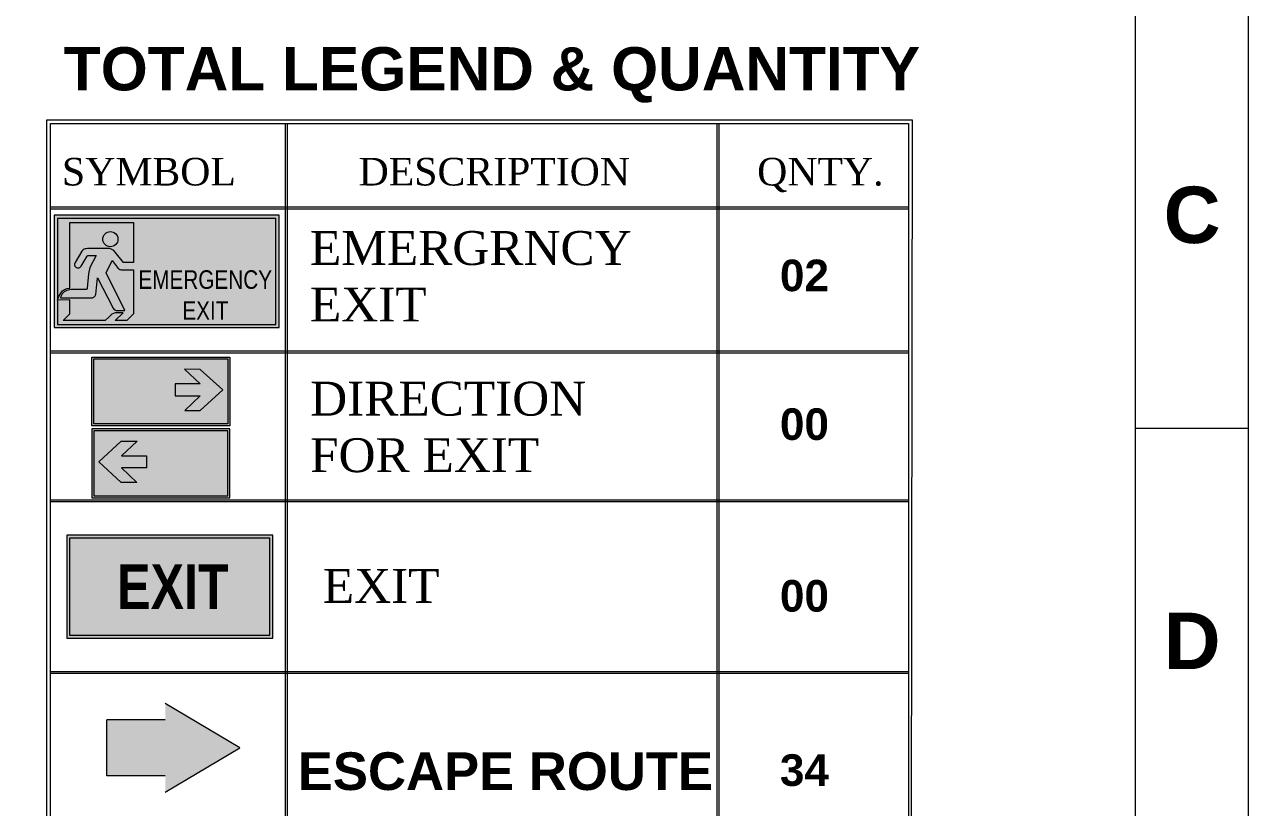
# Model space of a CAD drawing. Header units: inches. Extents: x -250485 to 735580, y -140410 to 288049.
# Drawn here: x 35705.5 to 36155.4, y 21600.2 to 21888 of the extents above; entities that cross this region are included whole.
import ezdxf

# ---------------------------------------------------------------- set-up
doc = ezdxf.new("R2010")
doc.units = ezdxf.units.IN
doc.header["$MEASUREMENT"] = 0
doc.layers.get('0').update_dxf_attribs({"lineweight": 0})
for name, color, linetype, lineweight in [('DIM 01', 250, 'Continuous', 9), ('evacuation plan', 162, 'Continuous', 13), ('Inline', 7, 'Continuous', 0), ('Outline', 7, 'Continuous', 0), ('Scale', 7, 'Continuous', 0), ('Scale_Text', 7, 'Continuous', 0), ('T-NOTE', 201, 'Continuous', 25), ('Titelblk', 7, 'Continuous', 25), ('TITLE', 7, 'Continuous', 20), ('wall', 7, 'Continuous', 0)]:
    doc.layers.add(name, color=color, linetype=linetype, lineweight=lineweight)
doc.styles.add('DIM-3', font='arial.ttf', dxfattribs={"width": 0.8, "height": 6})
doc.styles.add('MtXpl_Times_New_Roma', font='times.ttf')
doc.styles.get("Standard").update_dxf_attribs({"font": 'arialbd.ttf', "height": 24})

# ---------------------------------------------------------------- blocks, each defined once
blk = doc.blocks.new('WFE')
h = blk.add_hatch(color=255)
h.dxf.hatch_style = 1
h.paths.add_polyline_path([(-267898.1433733634, 138466.6514673265), (-267925.2152210808, 138466.6514673265), (-267925.2152210808, 138453.1155434678), (-267898.1433733634, 138453.1155434678)])
at = {"true_color": 0x00823c}
h = blk.add_hatch(color=116, dxfattribs=at)
h.dxf.hatch_style = 1
h.paths.add_polyline_path([(-267898.5258756561, 138466.2689650339), (-267924.8327187882, 138466.2689650339), (-267924.8327187882, 138453.4980457604), (-267898.5258756561, 138453.4980457604)])
h = blk.add_hatch(color=7)
h.dxf.hatch_style = 1
edge = h.paths.add_edge_path()
edge.add_line((-267915.6744491205, 138465.7634431905), (-267915.6727486578, 138460.9573687248))
edge.add_line((-267915.6727486578, 138460.9573687248), (-267916.8895614333, 138460.9544870083))
edge.add_line((-267916.8895614333, 138460.9544870083), (-267917.87105871, 138462.2173222445))
edge.add_arc((-267918.7893317125, 138461.48165424), 1.176619190669116, 38.69971898760642, 89.15524707418051)
edge.add_line((-267918.7719845971, 138462.6581455478), (-267920.9707394055, 138462.6581455478))
edge.add_arc((-267920.8924885166, 138460.1397884043), 2.519572563706694, 91.77973312110542, 103.5408335161946)
edge.add_arc((-267921.269166378, 138461.8324783165), 0.7863160683015855, 105.7358103676061, 142.632752567846)
edge.add_line((-267921.8941002662, 138462.3097105395), (-267922.6966219872, 138460.9737555197))
edge.add_arc((-267922.3340822165, 138460.7349817956), 0.434105950950216, 146.63054517546, 329.270018069313)
edge.add_line((-267921.9609312548, 138460.5131567827), (-267921.2355503596, 138461.7320627996))
edge.add_arc((-267921.0863358855, 138461.6395839131), 0.1755485794184475, 91.28897732825862, 148.210542767654, ccw=False)
edge.add_line((-267921.0902848509, 138461.8150880709), (-267920.1730555652, 138461.8150880709))
edge.add_line((-267920.1730555652, 138461.8150880709), (-267920.9083051807, 138460.3622693293))
edge.add_line((-267920.9083051807, 138460.3622693293), (-267921.1029317803, 138459.5727435406))
edge.add_line((-267921.1029317803, 138459.5727435406), (-267921.2455281714, 138457.8507773878))
edge.add_arc((-267921.3696225563, 138457.8342083925), 0.1251956387811932, -85.89797171521423, 7.605112044051509, ccw=False)
edge.add_line((-267921.3606669675, 138457.7093334735), (-267922.7916721809, 138457.7090901002))
edge.add_arc((-267922.8226293949, 138454.1823051489), 3.526920815978974, 89.4970852555569, 101.3594203515067)
edge.add_arc((-267923.3182768574, 138456.5124310193), 1.145133852293966, 100.0088957148411, 171.4142254162778)
edge.add_line((-267924.4505777411, 138456.6833878804), (-267920.806103328, 138456.6888242565))
edge.add_arc((-267920.7724425578, 138457.2766378236), 0.5887765595911209, 266.7225729509343, 344.0756619943568)
edge.add_line((-267920.2062603866, 138457.1150965409), (-267920.0104813101, 138459.0927239523))
edge.add_line((-267920.0104813101, 138459.0927239523), (-267918.1301423138, 138455.4758428936))
edge.add_arc((-267917.6210458838, 138455.7390328419), 0.5731039380883842, 207.3378176295509, 270.1311377057232)
edge.add_line((-267917.6197341734, 138455.1659304049), (-267916.72406646, 138455.1663616364))
edge.add_line((-267916.72406646, 138455.1663616364), (-267918.9444771755, 138459.693860588))
edge.add_line((-267918.9444771755, 138459.693860588), (-267918.2484623417, 138461.190255992))
edge.add_line((-267918.2484623417, 138461.190255992), (-267917.5053947943, 138460.2447554035))
edge.add_arc((-267917.1584642787, 138460.5593501622), 0.4683274973990155, 222.2015748718485, 269.5544672066914)
edge.add_line((-267917.1621059633, 138460.0910368238), (-267915.6724423227, 138460.0915638896))
edge.add_line((-267915.6724423228, 138460.0915638896), (-267915.6705680375, 138454.7942088985))
edge.add_line((-267915.6705680375, 138454.7942088985), (-267916.4786730824, 138453.9865124001))
edge.add_line((-267916.4786730824, 138453.9865124001), (-267917.8889632509, 138453.9865124001))
edge.add_line((-267917.8889632509, 138453.9865124001), (-267916.9142395277, 138454.9149537034))
edge.add_line((-267916.9142395278, 138454.9149537034), (-267917.8677540817, 138454.9147004991))
edge.add_arc((-267917.2928645756, 138453.2514438352), 1.75980699914098, 109.0672421766319, 137.8745875111013)
edge.add_line((-267918.5980754372, 138454.43184431), (-267919.0613516869, 138453.9865124001))
edge.add_line((-267919.0613516869, 138453.9865124001), (-267924.1528905804, 138453.9865124001))
edge.add_line((-267924.1528905804, 138453.9865124001), (-267923.3551124053, 138454.7842905752))
edge.add_line((-267923.3551124053, 138454.7842905752), (-267923.3551124053, 138456.4445316423))
edge.add_line((-267923.3551124053, 138456.4445316423), (-267924.8296858598, 138456.4338454361))
edge.add_arc((-267918.8801568555, 138454.1912596334), 6.358151182259271, 150.9073365523647, 159.3468171736915, ccw=False)
edge.add_arc((-267923.3456624063, 138456.5662882149), 1.304769254049342, 89.75219609544689, 146.6944412013731, ccw=False)
edge.add_line((-267923.3400193047, 138457.8710452657), (-267923.3400193047, 138465.7634431905))
edge.add_line((-267923.3400193047, 138465.7634431905), (-267915.6744491205, 138465.7634431905))
edge = h.paths.add_edge_path(flags=16)
edge.add_arc((-267918.45373579, 138463.7620980496), 0.9120545275983729, 0, 360)
h = blk.add_hatch(color=7)
h.dxf.hatch_style = 1
h.paths.add_polyline_path([(-267910.187987826, 138462.5504935278), (-267910.1889133973, 138463.8305586034), (-267907.5512666517, 138463.8291702465), (-267909.1842057765, 138465.3609907092), (-267907.5364575113, 138465.3621476734), (-267905.1563509735, 138463.1865923877), (-267907.5339121903, 138461.0235323142), (-267909.192535918, 138461.0214497788), (-267907.5512666517, 138462.5530388488)])
at = {"color": 255}
blk.add_lwpolyline([(-267898.1433733634, 138466.6514673265), (-267925.2152210808, 138466.6514673265), (-267925.2152210808, 138453.1155434678), (-267898.1433733634, 138453.1155434678)], close=True, dxfattribs=at)
at = {"color": 116, "true_color": 0x00823c}
blk.add_lwpolyline([(-267898.5258756561, 138466.2689650339), (-267924.8327187882, 138466.2689650339), (-267924.8327187882, 138453.4980457604), (-267898.5258756561, 138453.4980457604)], close=True, dxfattribs=at)
at = {"color": 255}
blk.add_lwpolyline([(-267915.6744491205, 138465.7634431905), (-267915.6727486578, 138460.9573687248), (-267916.8895614333, 138460.9544870083), (-267917.87105871, 138462.2173222445, 0.2237808893130201), (-267918.7719845971, 138462.6581455478), (-267920.9707394055, 138462.6581455478, 0.05136257681207604), (-267921.4824169343, 138462.5893251699, 0.1623987741432927), (-267921.8941002662, 138462.3097105395), (-267922.6966219872, 138460.9737555197, 1.023303156055863), (-267921.9609312548, 138460.5131567827), (-267921.2355503595, 138461.7320627996, -0.2536033687598348), (-267921.0902848509, 138461.8150880709), (-267920.1730555652, 138461.8150880709), (-267920.9083051807, 138460.3622693293), (-267921.1029317803, 138459.5727435406), (-267921.2455281714, 138457.8507773878, -0.4322366681222441), (-267921.3606669675, 138457.7093334735), (-267922.7916721809, 138457.7090901003, 0.0518054719081326), (-267923.5173023535, 138457.6401368282, 0.3220534337755069), (-267924.4505777411, 138456.6833878804), (-267920.806103328, 138456.6888242565, 0.350945090498983), (-267920.2062603866, 138457.1150965409), (-267920.0104813101, 138459.0927239523), (-267918.1301423138, 138455.4758428936, 0.2810558738134751), (-267917.6197341734, 138455.1659304049), (-267916.72406646, 138455.1663616364), (-267918.9444771755, 138459.693860588), (-267918.2484623417, 138461.190255992), (-267917.5053947943, 138460.2447554035, 0.2096072157200947), (-267917.1621059633, 138460.0910368238), (-267915.6724423228, 138460.0915638896), (-267915.6705680375, 138454.7942088985), (-267916.4786730824, 138453.9865124001), (-267917.8889632509, 138453.9865124001), (-267916.9142395278, 138454.9149537034), (-267917.8677540817, 138454.9147004991, 0.1263619401363658), (-267918.5980754372, 138454.43184431), (-267919.0613516869, 138453.9865124001), (-267924.1528905804, 138453.9865124001), (-267923.3551124053, 138454.7842905752), (-267923.3551124053, 138456.4445316423), (-267924.8296858599, 138456.4338454361, -0.03684083481239055), (-267924.436128649, 138457.2827421073, -0.2536994062705348), (-267923.3400193047, 138457.8710452657), (-267923.3400193047, 138465.7634431905), (-267915.6744491205, 138465.7634431905)], format="xyb", close=True, dxfattribs=at)
blk.add_circle((-267918.45373579, 138463.7620980496), 0.9120545275983729, dxfattribs=at)
at = {"layer": 'DIM 01', "color": 255, "lineweight": -2, "insert": (-267908.2585586832, 138460.0187227191), "char_height": 2.235157175023465, "attachment_point": 1, "style": 'DIM-3'}
blk.add_mtext_dynamic_manual_height_columns('\\pi-6.82409;{\\C0;EMERGENCY\\P\\pi-1.53473;EXIT}', width=2.235157175023465, gutter_width=11.17578587511733, heights=[0], dxfattribs=at)
blk = doc.blocks.new('TV')
h = blk.add_hatch(color=255)
h.dxf.hatch_style = 1
h.paths.add_polyline_path([(-39214.09752371933, 44792.02226556549), (-39355.43260178989, 44792.02226556549), (-39355.43260178989, 44721.35472653022), (-39214.09752371933, 44721.35472653022)])
at = {"true_color": 0x00823c}
h = blk.add_hatch(color=116, dxfattribs=at)
h.dxf.hatch_style = 1
h.paths.add_polyline_path([(-39216.09446873587, 44790.02532054895), (-39353.43565677335, 44790.02532054895), (-39353.43565677335, 44723.35167154676), (-39216.09446873587, 44723.35167154676)])
h = blk.add_hatch(color=7)
h.dxf.hatch_style = 1
h.paths.add_polyline_path([(-39299.48937832614, 44764.50807087438), (-39299.48037293712, 44752.05361785125), (-39325.14348031431, 44752.06712593479), (-39309.25572272497, 44737.16320709655), (-39325.28756653875, 44737.15195036027), (-39348.44492441944, 44758.31911726618), (-39325.31233135856, 44779.36471142023), (-39309.17467422374, 44779.38497354554), (-39325.14348031431, 44764.48330605456)])
h = blk.add_hatch(color=7)
h.dxf.hatch_style = 1
edge = h.paths.add_edge_path()
edge.add_line((-39281.56887870257, 44787.3598916077), (-39281.5777563763, 44762.26862643366))
edge.add_line((-39281.5777563763, 44762.26862643365), (-39275.22509325473, 44762.2535817412))
edge.add_line((-39275.22509325472, 44762.25358174121), (-39270.10095116873, 44768.84651616378))
edge.add_arc((-39265.30688658024, 44765.00578479077), 6.142822865613082, 450.8447529258195, 501.3002810123936, ccw=False)
edge.add_line((-39265.39745135889, 44771.14794001342), (-39253.91832419514, 44771.14794001342))
edge.add_arc((-39254.32685174044, 44758.00025215698), 13.15403324937041, 436.4591664838054, 448.22026687889456, ccw=False)
edge.add_arc((-39252.36031456495, 44766.83734607761), 4.105151745158206, 397.36724743215404, 434.26418963239394, ccw=False)
edge.add_line((-39249.0976972216, 44769.32885143014), (-39244.90793997719, 44762.3541776294))
edge.add_arc((-39246.80066585716, 44761.10760209859), 2.266354299456262, 210.729981930687, 393.36945482454, ccw=False)
edge.add_line((-39248.74879000689, 44759.94951138198), (-39252.53581505697, 44766.31310277264))
edge.add_arc((-39253.31482502951, 44765.83029455123), 0.9164934893372705, 391.789457232346, 448.7110226717414)
edge.add_line((-39253.29420850778, 44766.7465561269), (-39258.08282412243, 44766.7465561269))
edge.add_line((-39258.08282412243, 44766.7465561269), (-39254.24427705004, 44759.16176721964))
edge.add_line((-39254.24427705004, 44759.16176721964), (-39253.22818217762, 44755.03985835888))
edge.add_line((-39253.22818217761, 44755.03985835888), (-39252.48372349542, 44746.0499207976))
edge.add_arc((-39251.83585897721, 44745.9634183813), 0.653613878371987, 532.3948879559485, 625.8979717152142)
edge.add_line((-39251.88261377794, 44745.31147889746), (-39244.4117076297, 44745.31020830906))
edge.add_arc((-39244.25008806474, 44726.89778106575), 18.41313655719135, 438.6405796484934, 450.5029147444431, ccw=False)
edge.add_arc((-39241.66244153447, 44739.0627623867), 5.978446100355284, 368.58577458372224, 439.99110428515894, ccw=False)
edge.add_line((-39235.75099302629, 44739.95528370859), (-39254.77784634983, 44739.98366561488))
edge.add_arc((-39254.95358047848, 44743.0524874133), 3.073849331776222, 195.9243380056432, 273.27742704906575, ccw=False)
edge.add_line((-39257.90947038367, 44742.20912237796), (-39258.93158203815, 44752.53380089641))
edge.add_line((-39258.93158203815, 44752.53380089641), (-39268.74834303719, 44733.65100530256))
edge.add_arc((-39271.40620312939, 44735.02505159142), 2.992026649896997, 269.86886229427677, 332.6621823704491, ccw=False)
edge.add_line((-39271.41305122835, 44732.03303277843), (-39276.08909948017, 44732.03528412569))
edge.add_line((-39276.08909948016, 44732.03528412569), (-39264.49691245628, 44755.67217897202))
edge.add_line((-39264.49691245629, 44755.67217897202), (-39268.13062493504, 44763.48447030332))
edge.add_line((-39268.13062493503, 44763.48447030334), (-39272.00998739745, 44758.54825756775))
edge.add_arc((-39273.82122141514, 44760.19067500587), 2.445016095634157, 270.4455327933086, 317.7984251281515, ccw=False)
edge.add_line((-39273.80220912694, 44757.74573283052), (-39281.5793556717, 44757.74848450402))
edge.add_line((-39281.5793556717, 44757.74848450402), (-39281.58914082788, 44730.0923714433))
edge.add_line((-39281.58914082788, 44730.09237144331), (-39277.37023450116, 44725.87559803182))
edge.add_line((-39277.37023450115, 44725.87559803182), (-39270.00747621599, 44725.87559803182))
edge.add_line((-39270.00747621601, 44725.87559803182), (-39275.09625534004, 44730.72274867513))
edge.add_line((-39275.09625534003, 44730.72274867513), (-39270.11820377428, 44730.72142676166))
edge.add_arc((-39273.11955241013, 44722.03799617719), 9.187494780908388, 402.12541248889875, 430.9327578233681, ccw=False)
edge.add_line((-39266.30538586515, 44728.20056014411), (-39263.8867410202, 44725.87559803182))
edge.add_line((-39263.88674102021, 44725.87559803182), (-39237.30514029189, 44725.87559803182))
edge.add_line((-39237.30514029189, 44725.87559803182), (-39241.47013271648, 44730.0405904564))
edge.add_line((-39241.47013271647, 44730.0405904564), (-39241.47013271647, 44738.70827739405))
edge.add_line((-39241.47013271647, 44738.70827739405), (-39233.77176810897, 44738.65248748953))
edge.add_arc((-39264.83271212356, 44726.94453010118), 33.19425416068244, 380.6531828263085, 389.0926634476354)
edge.add_arc((-39241.519468704, 44739.34393680179), 6.811861026646437, 393.3055587986269, 450.2478039045531)
edge.add_line((-39241.54892987046, 44746.15573411866), (-39241.54892987046, 44787.3598916077))
edge.add_line((-39241.54892987046, 44787.3598916077), (-39281.56887870256, 44787.3598916077))
edge = h.paths.add_edge_path(flags=16)
edge.add_arc((-39267.05894563422, 44776.91138899013), 4.761599548305141, 180, 540, ccw=False)
at = {"color": 255}
for points in [[(-39214.09752371933, 44792.0222655655), (-39355.43260178989, 44792.0222655655), (-39355.43260178989, 44721.35472653023), (-39214.09752371933, 44721.35472653023)], [(-39299.48937832614, 44764.50807087437), (-39299.48037293712, 44752.05361785124), (-39325.14348031431, 44752.06712593477), (-39309.25572272497, 44737.16320709654), (-39325.28756653875, 44737.15195036026), (-39348.44492441944, 44758.31911726617), (-39325.31233135856, 44779.36471142023), (-39309.17467422374, 44779.38497354554), (-39325.14348031431, 44764.48330605456), (-39299.48937832614, 44764.50807087437)]]:
    blk.add_lwpolyline(points, close=True, dxfattribs=at)
at = {"color": 116, "true_color": 0x00823c}
blk.add_lwpolyline([(-39216.09446873587, 44790.02532054896), (-39353.43565677335, 44790.02532054896), (-39353.43565677335, 44723.35167154676), (-39216.09446873587, 44723.35167154676)], close=True, dxfattribs=at)
blk = doc.blocks.new('hfev')
at = {"layer": 'evacuation plan'}
h = blk.add_hatch(color=60, dxfattribs=at)
h.dxf.hatch_style = 1
h.paths.add_polyline_path([(40299.06013279775, 13041.13714451433), (40287.1843532685, 13021.1588123658), (40310.935912327, 13021.1588123658)])
h.paths.add_polyline_path([(40306.54383744636, 13021.1588123658), (40291.57642814914, 13021.1588123658), (40291.57642814914, 13005.53081568079), (40306.54383744636, 13005.53081568079)])
at = {"layer": 'evacuation plan', "color": 9, "true_color": 0xafd9aa}
for p, q in [((40287.1843532685, 13021.1588123658), (40299.06013279775, 13041.13714451433)), ((40299.06013279775, 13041.13714451433), (40310.935912327, 13021.1588123658)), ((40291.57642814914, 13021.1588123658), (40291.57642814914, 13005.53081568079)), ((40306.54383744636, 13021.1588123658), (40306.54383744636, 13005.53081568079)), ((40291.57642814914, 13005.53081568079), (40306.54383744636, 13005.53081568079))]:
    blk.add_line(p, q, dxfattribs=at)
blk = doc.blocks.new('3CGD')
h = blk.add_hatch(color=255)
h.dxf.hatch_style = 1
h.paths.add_polyline_path([(-274923.7593239868, 140887.5786122589), (-275025.0063933333, 140887.5786122589), (-275025.0063933333, 140836.9550775829), (-274923.7593239868, 140836.9550775829)])
at = {"true_color": 0x00823c}
h = blk.add_hatch(color=116, dxfattribs=at)
h.dxf.hatch_style = 1
h.paths.add_polyline_path([(-274925.1898593736, 140886.1480768721), (-275023.5758579465, 140886.1480768721), (-275023.5758579465, 140838.3856129698), (-274925.1898593736, 140838.3856129698)])
at = {"color": 255}
for p, q in [((-274923.7593239868, 140887.5786122589), (-275025.0063933333, 140887.5786122589)), ((-275025.0063933333, 140887.5786122589), (-275025.0063933333, 140836.955077583)), ((-274923.7593239868, 140836.955077583), (-274923.7593239868, 140887.5786122589)), ((-275025.0063933333, 140836.955077583), (-274923.7593239868, 140836.955077583))]:
    blk.add_line(p, q, dxfattribs=at)
at = {"color": 116, "true_color": 0x00823c}
for p, q in [((-274925.1898593736, 140886.1480768721), (-275023.5758579465, 140886.1480768721)), ((-275023.5758579465, 140886.1480768721), (-275023.5758579465, 140838.3856129698)), ((-274925.1898593736, 140838.3856129698), (-274925.1898593736, 140886.1480768721)), ((-275023.5758579465, 140838.3856129698), (-274925.1898593736, 140838.3856129698))]:
    blk.add_line(p, q, dxfattribs=at)
at = {"layer": 'DIM 01', "color": 255, "lineweight": -2, "insert": (-275000.2408645784, 140873.3028546387), "char_height": 22.07629789355244, "attachment_point": 1, "style": 'DIM-3'}
blk.add_mtext_dynamic_manual_height_columns('{\\fArial|b1|i0|c0|p34;EXIT}', width=11.74569963046354, gutter_width=110.3814894677622, heights=[0], dxfattribs=at)
blk = doc.blocks.new('PAGE')
at = {"layer": 'Inline', "color": 252, "lineweight": 15}
blk.add_lwpolyline([(178051640.6285096, 22656441.10754292), (178051640.6285096, 22657235.78731616), (178050505.3636819, 22657235.78731616), (178050505.3636819, 22656441.10754292)], close=True, dxfattribs=at)
at = {"layer": 'Outline', "color": 252, "lineweight": 15}
blk.add_line((178051662.5737594, 22656424.237967), (178051662.5737594, 22657252.6568916), dxfattribs=at)
at = {"layer": 'Scale', "color": 252, "lineweight": 9}
blk.add_line((178051640.6285096, 22657004.0111395), (178051662.5737594, 22657004.0111395), dxfattribs=at)
at = {"layer": 'Scale_Text', "color": 252, "lineweight": 13, "char_height": 10.97262277884799, "width": 8.360260747659858, "attachment_point": 5}
for s, insert in [('C', (178051651.6011368, 22657045.40206756)), ('D', (178051651.6011368, 22656962.62021245))]:
    blk.add_mtext(s, dxfattribs=dict(at, insert=insert))
blk = doc.blocks.new('Title')
at = {"layer": 'Titelblk', "color": 3, "linetype": 'Continuous', "lineweight": 0, "xscale": 3.014611567961765, "yscale": 3.014611567959946, "zscale": 3.014611567966516}
blk.add_blockref('PAGE', (-536855255.8332108, -68388223.95801476), dxfattribs=at)

msp = doc.modelspace()

# ---------------------------------------------------------------- linework, layer by layer
at = {"layer": 'evacuation plan', "color": 11, "ltscale": 10, "true_color": 0xf27172}
for p, q in [((35713.73224797886, 21379.30679249317), (35713.73224798412, 21853.03042347403)), ((35713.73224798412, 21853.03042347403), (36031.81120310843, 21853.03042347403)), ((35715.11953709213, 21380.00043704933), (35715.11953709394, 21851.64313436414)), ((35715.11953709394, 21851.64313436414), (36030.42391400103, 21851.64313436414)), ((35801.34715404664, 21851.64313436414), (35801.34715404661, 21379.30679249319)), ((35802.04079860274, 21851.64313436414), (35802.04079860271, 21379.30679249319)), ((35960.01194967542, 21851.64313436414), (35960.01194967542, 21379.30679249319)), ((35960.70559423152, 21851.64313436414), (35960.70559423152, 21379.30679249319)), ((36030.42391400103, 21851.64313436414), (36030.42391399737, 21380.00043704933)), ((36031.81120310843, 21853.03042347403), (36031.1755239772, 21379.30679249317)), ((35715.11953709394, 21821.00083243565), (36030.42391400103, 21821.00083243565)), ((35715.11953709394, 21820.30718788194), (36030.42391400103, 21820.30718788194)), ((35715.11953709394, 21768.01401756897), (36030.42391400103, 21768.01401756897)), ((35715.11953709394, 21767.32037301525), (36030.42391400103, 21767.32037301525)), ((35715.11953709394, 21713.3377530028), (36030.42391400103, 21713.3377530028)), ((35715.11953709394, 21712.64410844663), (36030.42391400103, 21712.64410844663)), ((35715.11953709394, 21650.21970302177), (36030.42391400103, 21650.21970302177)), ((35715.11953709394, 21649.5260584656), (36030.42391400103, 21649.5260584656))]:
    msp.add_line(p, q, dxfattribs=at)

# ---------------------------------------------------------------- block references
at = {"layer": 'DIM 01', "color": 63, "lineweight": -2}
for name, p, xscale, yscale, zscale in [('WFE', (853544.062139674, -400844.2232048572), 3.052447250491241, 3.052447250491241, 3.052447250491241), ('3CGD', (241368.9474648812, -83647.3377419393), 0.7477425078977831, 0.7477425078977831, 0.7477425078942866)]:
    msp.add_blockref(name, p, dxfattribs=dict(at, xscale=xscale, yscale=yscale, zscale=zscale))
at = {"layer": 'evacuation plan', "color": 11, "true_color": 0xf27172, "xscale": -1.374832219720702, "yscale": 1.374832219720702, "zscale": 1.374832219122196, "rotation": 270}
msp.add_blockref('hfev', (17855.35873326214, -33782.32208779974), dxfattribs=at)
at = {"layer": 'TITLE', "xscale": 0.6269545389804989, "yscale": 0.6269545389804989, "zscale": 0.6269545337923679}
msp.add_blockref('Title', (98007.06975883081, 75756.56262893547), dxfattribs=at)
at = {"layer": 'wall', "color": 1, "lineweight": 53, "yscale": 0.3581809651659569, "zscale": 0.3581809651681103}
for p, xscale in [((21684.59576609571, 5722.150330729019), -0.358180965151405), ((49826.70589804077, 5695.723708626167), 0.358180965151405)]:
    msp.add_blockref('TV', p, dxfattribs=dict(at, xscale=xscale))

# ---------------------------------------------------------------- texts
at = {"layer": 'evacuation plan', "color": 11, "lineweight": -2, "true_color": 0xf27172, "style": 'MtXpl_Times_New_Roma'}
for s, height, p in [('SYMBOL', 10.15755490426091, (35719.31031774115, 21828.85710312639)), ('DESCRIPTION', 10.15755490426091, (35828.34985479797, 21828.85710312639)), ('QNTY.', 10.15755490426091, (35974.82525878286, 21828.85710312639)), ('EMERGRNCY', 12.46451162923768, (35810.4887805102, 21799.63531538196)), ('EXIT', 12.46451162922313, (35810.4887805102, 21778.86112933326)), ('DIRECTION', 12.46451162922313, (35810.55168720192, 21744.26540625963)), ('FOR EXIT', 12.46451162922313, (35810.49776718047, 21723.49122021092)), (' EXIT', 12.46451162922313, (35810.49776718047, 21675.42777106168))]:
    msp.add_text(s, height=height, dxfattribs=at).set_placement(p)
at = {"layer": 'evacuation plan', "color": 11, "lineweight": -2, "true_color": 0xf27172}
for s, height, p in [('02', 11.60316816390774, (35983.18482751606, 21789.99864381557)), ('00', 11.60316816390774, (35983.18482751606, 21735.32237924694)), ('00', 11.60316816390774, (35983.18482751606, 21672.20432926591)), ('ESCAPE ROUTE', 13.84945736580994, (35805.98055016919, 21606.63318723172)), ('34', 11.60316816390774, (35983.18482751606, 21608.16034579151))]:
    msp.add_text(s, height=height, dxfattribs=at).set_placement(p)
at = {"layer": 'T-NOTE', "color": 7, "lineweight": -2}
msp.add_text('TOTAL LEGEND & QUANTITY', height=15.90328847256023, dxfattribs=at).set_placement((35720.00322711258, 21863.79573456925))

doc.saveas('drawing.dxf')
